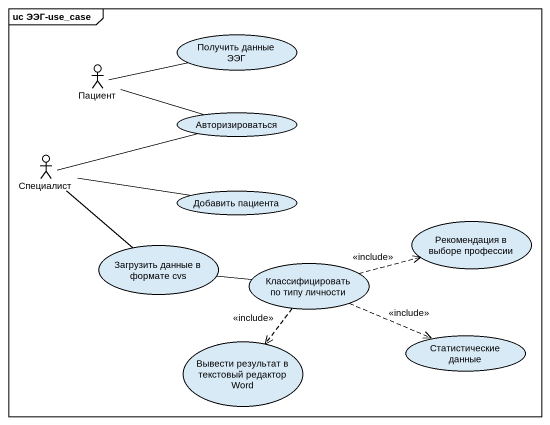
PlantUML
@startuml
mainframe uc ЭЭГ-use_case
usecase "Получить данные ЭЭГ" as Получить_данные_ЭЭГ
actor Пациент
usecase Авторизироваться
actor Специалист
usecase "Добавить пациента" as Добавить_пациента
usecase "Рекомендация в выборе профессии" as Рекомендация_в_выборе
usecase "Загрузить данные в формате cvs" as Загрузить_данные_в_формате
usecase "Классифицировать по типу личности" as Классифицировать_по_типу
usecase "Вывести результат в текстовый редактор Word" as Вывести_результат_в
usecase "Статистические данные" as Статистические_данные
Пациент -right- Получить_данные_ЭЭГ
Пациент -right- Авторизироваться
Специалист -right- Авторизироваться
Специалист -right- Добавить_пациента
Специалист -- Загрузить_данные_в_формате
Загрузить_данные_в_формате -right- Классифицировать_по_типу
Классифицировать_по_типу .right.> Рекомендация_в_выборе : <<include>>
Классифицировать_по_типу ..> Вывести_результат_в : <<include>>
Классифицировать_по_типу .right.> Статистические_данные : <<include>>
@enduml
